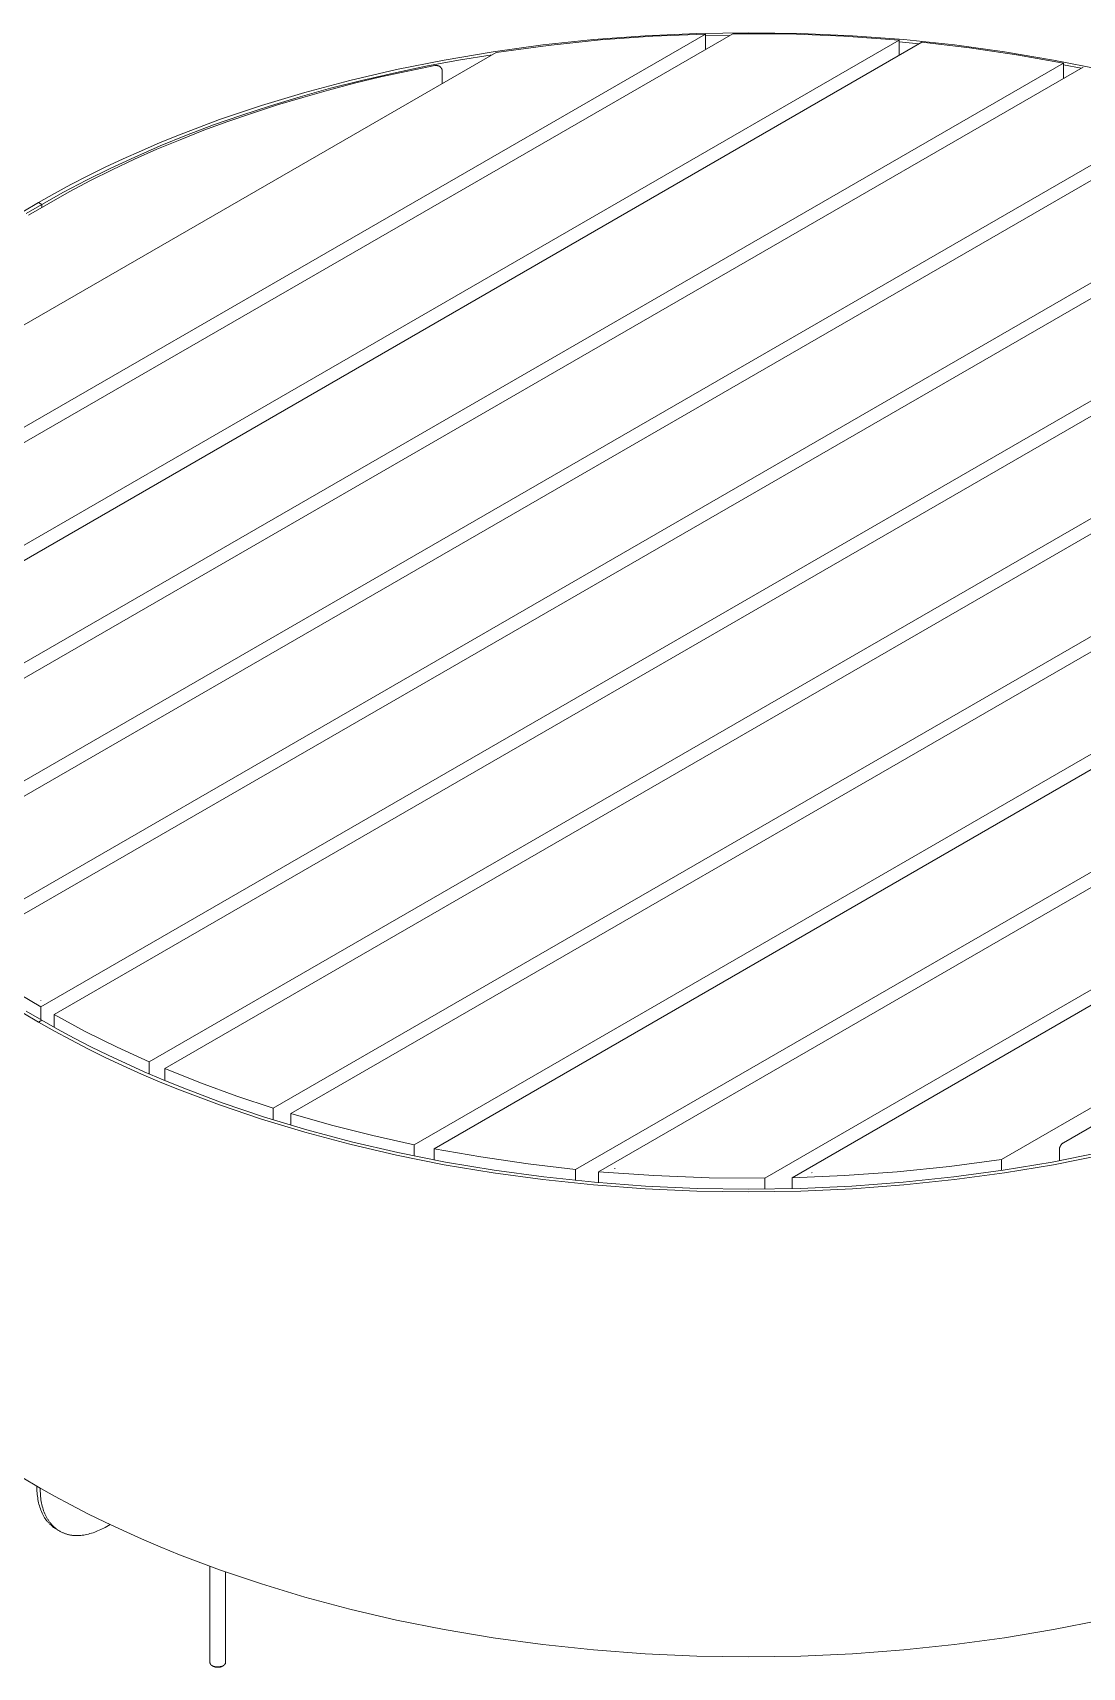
# Model space of a CAD drawing. Header units: millimetres. Extents: x 197 to 5040, y -433 to 2409.
# Drawn here: x 3944 to 4613, y 1342 to 2384 of the extents above; entities that cross this region are included whole.
import ezdxf

# ---------------------------------------------------------------- set-up
doc = ezdxf.new("R2010")
doc.units = ezdxf.units.MM
doc.layers.add('ZANO_R', color=7, linetype='Continuous', lineweight=0)

msp = doc.modelspace()

# ---------------------------------------------------------------- linework, layer by layer
at = {"layer": 'ZANO_R'}
for p, q in [((4389.9, 2383.2), (3768.1, 2024.3)), ((3768.7, 2034.4), (4372.4, 2382.9)), ((3775.4, 1963.1), (4495.8, 2379.1)), ((4510.4, 2377.7), (3777.8, 1954.7)), ((4237.1, 2371.7), (4268.9, 2376)), ((4268.9, 2376), (4301.2, 2379.4)), ((4305.5, 2379.2), (4272.2, 2375.7)), ((4301.2, 2379.4), (4334, 2381.9)), ((4339, 2381.6), (4305.5, 2379.2)), ((4334, 2381.9), (4366.9, 2383.3)), ((4372.4, 2382.9), (4339, 2381.6)), ((4366.9, 2383.3), (4400, 2383.8)), ((4372.4, 2382.9), (4372.4, 2373.1)), ((4372.4, 2381.8), (4387.8, 2382)), ((4425.3, 2383), (4389.9, 2383.2)), ((4400, 2383.8), (4433.2, 2383.3)), ((4460.6, 2381.6), (4425.3, 2383)), ((4433.2, 2383.3), (4466.1, 2381.9)), ((4495.8, 2379.1), (4460.6, 2381.6)), ((4466.1, 2381.9), (4498.9, 2379.4)), ((4495.8, 2379.1), (4495.8, 2369.3)), ((4495.8, 2377.9), (4508.7, 2376.7)), ((4498.9, 2379.4), (4531.2, 2376)), ((4540.6, 2374.2), (4510.4, 2377.7)), ((4531.2, 2376), (4563, 2371.7)), ((4239, 2371.3), (3788.9, 2111.4)), ((4175.5, 2360.3), (4205.9, 2366.4)), ((4194.2, 2362.4), (4215.2, 2366.3)), ((4205.9, 2366.4), (4237.1, 2371.7)), ((4215.2, 2366.3), (4236.5, 2369.8)), ((4272.2, 2375.7), (4239, 2371.3)), ((4570.7, 2369.7), (4540.6, 2374.2)), ((4563, 2371.7), (4594.2, 2366.4)), ((4600.6, 2364.4), (4570.7, 2369.7)), ((4594.2, 2366.4), (4624.6, 2360.3)), ((3800.7, 1902.6), (4600.6, 2364.4)), ((4613.2, 2361.9), (3805.1, 1895.4)), ((4145.9, 2353.4), (4175.5, 2360.3)), ((4148.9, 2351.6), (4165.7, 2355.6)), ((4153.4, 2353.4), (4173.6, 2358.1)), ((4165.7, 2355.6), (4182.8, 2359.4)), ((4173.6, 2358.1), (4194.2, 2362.4)), ((4182.8, 2359.4), (4200.1, 2362.9)), ((4200.1, 2362.9), (4200.2, 2362.9)), ((4200.2, 2362.9), (4200.3, 2363)), ((4200.3, 2363), (4200.5, 2363)), ((4200.5, 2363), (4200.6, 2363)), ((4200.6, 2363), (4200.7, 2363)), ((4200.7, 2363), (4200.9, 2363)), ((4200.9, 2363), (4201, 2363)), ((4201, 2363), (4201.1, 2363)), ((4201.1, 2363), (4201.3, 2363)), ((4201.3, 2363), (4201.4, 2362.9)), ((4201.4, 2362.9), (4201.6, 2362.9)), ((4201.6, 2362.9), (4201.7, 2362.9)), ((4201.7, 2362.9), (4201.8, 2362.9)), ((4201.8, 2362.9), (4201.9, 2362.8)), ((4201.9, 2362.8), (4202.1, 2362.8)), ((4202.1, 2362.8), (4202.2, 2362.7)), ((4202.2, 2362.7), (4202.3, 2362.7)), ((4202.3, 2362.7), (4202.5, 2362.6)), ((4202.5, 2362.6), (4202.6, 2362.6)), ((4202.6, 2362.6), (4202.7, 2362.5)), ((4202.7, 2362.5), (4202.8, 2362.5)), ((4202.8, 2362.5), (4202.9, 2362.4)), ((4202.9, 2362.4), (4203.1, 2362.3)), ((4203.1, 2362.3), (4203.2, 2362.2)), ((4203.2, 2362.2), (4203.3, 2362.2)), ((4203.3, 2362.2), (4203.4, 2362.1)), ((4203.4, 2362.1), (4203.5, 2362)), ((4203.5, 2362), (4203.6, 2361.9)), ((4203.6, 2361.9), (4203.7, 2361.8)), ((4203.7, 2361.8), (4203.8, 2361.7)), ((4203.8, 2361.7), (4203.9, 2361.6)), ((4203.9, 2361.6), (4203.9, 2361.5)), ((4203.9, 2361.5), (4204, 2361.4)), ((4204, 2361.4), (4204.1, 2361.3)), ((4204.1, 2361.3), (4204.2, 2361.2)), ((4204.2, 2361.2), (4204.3, 2361)), ((4204.3, 2361), (4204.3, 2360.9)), ((4204.3, 2360.9), (4204.4, 2360.8)), ((4204.4, 2360.8), (4204.4, 2360.7)), ((4204.4, 2360.7), (4204.5, 2360.6)), ((4204.5, 2360.6), (4204.5, 2360.4)), ((4204.5, 2360.4), (4204.6, 2360.3)), ((4204.6, 2360.3), (4204.6, 2360.2)), ((4204.6, 2360.2), (4204.7, 2360.1)), ((4204.7, 2360.1), (4204.7, 2359.9)), ((4204.7, 2359.9), (4204.7, 2359.8)), ((4204.7, 2359.8), (4204.8, 2359.7)), ((4204.8, 2359.7), (4204.8, 2359.5)), ((4204.8, 2359.5), (4204.8, 2359.4)), ((4204.8, 2359.4), (4204.8, 2359.3)), ((4204.8, 2359.3), (4204.8, 2359.1)), ((4204.8, 2359.1), (4204.8, 2359)), ((4204.8, 2359), (4204.8, 2351.5)), ((4600.6, 2364.4), (4600.6, 2360.4)), ((4600.6, 2363.4), (4611.9, 2361.2)), ((4600.6, 2360.4), (4600.6, 2354.6)), ((4600.6, 2360.4), (4600.6, 2360.4)), ((4089.5, 2337.4), (4117.2, 2345.8)), ((4114.2, 2343), (4133.6, 2348.4)), ((4115.9, 2342.6), (4132.2, 2347.2)), ((4117.2, 2345.8), (4145.9, 2353.4)), ((4132.2, 2347.2), (4148.9, 2351.6)), ((4133.6, 2348.4), (4153.4, 2353.4)), ((3839.5, 1849.9), (4691.9, 2342.1)), ((4703, 2338.6), (3845.4, 1843.5)), ((4062.9, 2328.4), (4089.5, 2337.4)), ((4077, 2331.3), (4095.4, 2337.3)), ((4083.8, 2332.6), (4099.7, 2337.8)), ((4095.4, 2337.3), (4114.2, 2343)), ((4099.7, 2337.8), (4115.9, 2342.6)), ((4037.4, 2318.8), (4062.9, 2328.4)), ((4041.8, 2318.4), (4059.1, 2325)), ((4052.9, 2321.6), (4068.2, 2327.2)), ((4059.1, 2325), (4077, 2331.3)), ((4068.2, 2327.2), (4083.8, 2332.6)), ((4013.1, 2308.6), (4025.1, 2313.8)), ((4023, 2309.5), (4037.8, 2315.6)), ((4025, 2311.6), (4041.8, 2318.4)), ((4025.1, 2313.8), (4037.4, 2318.8)), ((4037.8, 2315.6), (4052.9, 2321.6)), ((3889.3, 1803.5), (4772.2, 2313.3)), ((4782, 2309.1), (3896.5, 1797.9)), ((3990, 2298), (4001.4, 2303.4)), ((3993.1, 2297.3), (4008.8, 2304.5)), ((3994.4, 2296.4), (4008.6, 2303.1)), ((4001.4, 2303.4), (4013.1, 2308.6)), ((4008.6, 2303.1), (4023, 2309.5)), ((4008.8, 2304.5), (4025, 2311.6)), ((3968.1, 2287), (3978.9, 2292.6)), ((3978, 2289.8), (3993.1, 2297.3)), ((3978.9, 2292.6), (3990, 2298)), ((3980.6, 2289.5), (3994.4, 2296.4)), ((3949.6, 2274.4), (3963.5, 2282.2)), ((3954, 2275), (3967.1, 2282.4)), ((3957.7, 2281.3), (3968.1, 2287)), ((3963.5, 2282.2), (3978, 2289.8)), ((3967.1, 2282.4), (3980.6, 2289.5)), ((3937.6, 2269.7), (3947.5, 2275.6)), ((3939.7, 2268.5), (3949.6, 2274.4)), ((3941.2, 2267.4), (3954, 2275)), ((3947.5, 2275.6), (3957.7, 2281.3)), ((3947.5, 2275.6), (3949.6, 2274.4)), ((3948.9, 1762.9), (4842.7, 2278.9)), ((3949.6, 2272.4), (3949.6, 2274.4)), ((4851.2, 2274), (3957.4, 1758)), ((4018.1, 1727.7), (4903.6, 2238.9)), ((4910.8, 2233.3), (4027.9, 1723.5)), ((4097.1, 1698.2), (4954.7, 2193.3)), ((4960.6, 2186.9), (4108.2, 1694.8)), ((4186.9, 1674.9), (4995, 2141.5)), ((4999.4, 2134.2), (4199.5, 1672.4)), ((4289.7, 1659.1), (5022.3, 2082.1)), ((5024.7, 2073.7), (4304.3, 1657.7)), ((4410.2, 1653.6), (5032, 2012.6)), ((5031.4, 2002.5), (4427.7, 1653.9)), ((4561.1, 1665.6), (5011.2, 1925.4)), ((4600.5, 1676.1), (4990.8, 1901.5)), ((3935.4, 1771), (3948.9, 1762.9)), ((3948.9, 1754.7), (3948.9, 1762.9)), ((3949, 1766.9), (3949, 1767)), ((3947.5, 1753), (3937.6, 1758.9)), ((3949.6, 1754.3), (3939.7, 1760.1)), ((3949.6, 1754.3), (3947.5, 1753)), ((3957.7, 1747.3), (3947.5, 1753)), ((3959.7, 1748.6), (3949.6, 1754.3)), ((3957.4, 1758), (3957.4, 1754)), ((3957.4, 1758), (3977.3, 1747.2)), ((3957.4, 1753.9), (3957.4, 1754)), ((3957.4, 1753.9), (3957.4, 1749.8)), ((3968.1, 1741.7), (3957.7, 1747.3)), ((3970.2, 1742.9), (3959.7, 1748.6)), ((3978.9, 1736.1), (3968.1, 1741.7)), ((3980.9, 1737.4), (3970.2, 1742.9)), ((3977.3, 1747.2), (3997.6, 1737.1)), ((3990, 1730.6), (3978.9, 1736.1)), ((3991.9, 1732), (3980.9, 1737.4)), ((4001.4, 1725.3), (3990, 1730.6)), ((4003.3, 1726.6), (3991.9, 1732)), ((3997.6, 1737.1), (4018.1, 1727.7)), ((4013.1, 1720), (4001.4, 1725.3)), ((4014.9, 1721.4), (4003.3, 1726.6)), ((4025.1, 1714.9), (4013.1, 1720)), ((4026.9, 1716.3), (4014.9, 1721.4)), ((4018.1, 1720), (4018.1, 1727.7)), ((4027.9, 1723.5), (4027.9, 1715.9)), ((4027.9, 1723.5), (4050.7, 1714.3)), ((4037.4, 1709.9), (4025.1, 1714.9)), ((4039.1, 1711.3), (4026.9, 1716.3)), ((4062.9, 1700.3), (4037.4, 1709.9)), ((4064.5, 1701.7), (4039.1, 1711.3)), ((4050.7, 1714.3), (4073.8, 1705.9)), ((4089.5, 1691.2), (4062.9, 1700.3)), ((4090.9, 1692.8), (4064.5, 1701.7)), ((4073.8, 1705.9), (4097.1, 1698.2)), ((4117.2, 1682.9), (4089.5, 1691.2)), ((4118.5, 1684.4), (4090.9, 1692.8)), ((4097.1, 1690.8), (4097.1, 1698.2)), ((4108.2, 1694.8), (4108.2, 1687.4)), ((4108.2, 1694.8), (4134.2, 1687.4)), ((4145.9, 1675.2), (4117.2, 1682.9)), ((4147, 1676.8), (4118.5, 1684.4)), ((4134.2, 1687.4), (4160.5, 1680.7)), ((4160.5, 1680.7), (4186.9, 1674.9)), ((4175.5, 1668.3), (4145.9, 1675.2)), ((4176.5, 1669.9), (4147, 1676.8)), ((4205.9, 1662.2), (4175.5, 1668.3)), ((4206.8, 1663.9), (4176.5, 1669.9)), ((4186.9, 1667.8), (4186.9, 1674.9)), ((4199.5, 1672.4), (4229.4, 1667.1)), ((4199.5, 1672.4), (4199.5, 1665.3)), ((4623.6, 1669.9), (4593.3, 1663.9)), ((4624.6, 1668.3), (4594.2, 1662.2)), ((4598, 1672.3), (4598.1, 1672.5)), ((4598, 1672.2), (4598, 1672.3)), ((4598, 1672), (4598, 1672.2)), ((4598, 1671.8), (4598, 1672)), ((4598, 1664.8), (4598, 1671.8)), ((4598.1, 1673), (4598.2, 1673.2)), ((4598.1, 1672.8), (4598.1, 1673)), ((4598.1, 1672.7), (4598.1, 1672.8)), ((4598.1, 1672.5), (4598.1, 1672.7)), ((4598.2, 1673.3), (4598.3, 1673.5)), ((4598.2, 1673.2), (4598.2, 1673.3)), ((4598.3, 1673.5), (4598.4, 1673.6)), ((4598.4, 1673.8), (4598.5, 1673.9)), ((4598.4, 1673.6), (4598.4, 1673.8)), ((4598.5, 1673.9), (4598.6, 1674.1)), ((4598.6, 1674.2), (4598.7, 1674.4)), ((4598.6, 1674.1), (4598.6, 1674.2)), ((4598.7, 1674.4), (4598.8, 1674.5)), ((4598.8, 1674.5), (4598.9, 1674.7)), ((4598.9, 1674.7), (4599, 1674.8)), ((4599, 1674.8), (4599.1, 1674.9)), ((4599.1, 1674.9), (4599.2, 1675.1)), ((4599.2, 1675.1), (4599.3, 1675.2)), ((4599.3, 1675.2), (4599.4, 1675.3)), ((4599.4, 1675.3), (4599.6, 1675.4)), ((4599.6, 1675.4), (4599.7, 1675.6)), ((4599.7, 1675.6), (4599.8, 1675.7)), ((4599.8, 1675.7), (4599.9, 1675.8)), ((4599.9, 1675.8), (4600.1, 1675.9)), ((4600.1, 1675.9), (4600.2, 1676)), ((4600.2, 1676), (4600.4, 1676.1)), ((4600.4, 1676.1), (4600.5, 1676.1)), ((4237.1, 1657), (4205.9, 1662.2)), ((4237.9, 1658.7), (4206.8, 1663.9)), ((4229.4, 1667.1), (4259.5, 1662.7)), ((4268.9, 1652.7), (4237.1, 1657)), ((4269.5, 1654.4), (4237.9, 1658.7)), ((4259.5, 1662.7), (4289.7, 1659.1)), ((4289.7, 1652.1), (4289.7, 1659.1)), ((4304.3, 1657.7), (4339.5, 1655.2)), ((4304.3, 1657.7), (4304.3, 1653.7)), ((4314.5, 1659.7), (4314.9, 1659.8)), ((4440, 1657.1), (4440.4, 1657.2)), ((4461.1, 1655.2), (4494.6, 1657.6)), ((4494.6, 1657.6), (4527.9, 1661.1)), ((4527.9, 1661.1), (4561.1, 1665.6)), ((4562.2, 1658.7), (4530.6, 1654.4)), ((4563, 1657), (4531.2, 1652.7)), ((4561.1, 1661.5), (4561.1, 1665.6)), ((4561.1, 1658.5), (4561.1, 1661.5)), ((4593.3, 1663.9), (4562.2, 1658.7)), ((4594.2, 1662.2), (4563, 1657)), ((4301.2, 1649.3), (4268.9, 1652.7)), ((4301.7, 1651), (4269.5, 1654.4)), ((4334, 1646.8), (4301.2, 1649.3)), ((4334.3, 1648.5), (4301.7, 1651)), ((4304.3, 1653.7), (4304.3, 1650.7)), ((4366.9, 1645.3), (4334, 1646.8)), ((4367.1, 1647), (4334.3, 1648.5)), ((4339.5, 1655.2), (4374.8, 1653.8)), ((4400, 1646.6), (4367.1, 1647)), ((4374.8, 1653.8), (4410.2, 1653.6)), ((4433, 1647), (4400, 1646.6)), ((4410.2, 1649.5), (4410.2, 1653.6)), ((4410.2, 1646.6), (4410.2, 1649.5)), ((4427.7, 1653.9), (4461.1, 1655.2)), ((4427.7, 1653.9), (4427.7, 1649.8)), ((4427.7, 1649.9), (4427.7, 1649.8)), ((4427.7, 1649.8), (4427.7, 1646.9)), ((4427.7, 1649.8), (4427.7, 1649.8)), ((4427.7, 1649.8), (4427.7, 1649.8)), ((4465.8, 1648.5), (4433, 1647)), ((4466.1, 1646.8), (4433.2, 1645.3)), ((4498.4, 1651), (4465.8, 1648.5)), ((4498.9, 1649.3), (4466.1, 1646.8)), ((4530.6, 1654.4), (4498.4, 1651)), ((4531.2, 1652.7), (4498.9, 1649.3)), ((4400, 1644.8), (4366.9, 1645.3)), ((4433.2, 1645.3), (4400, 1644.8)), ((3937.6, 1462.5), (3947.5, 1456.7)), ((3946.4, 1457.3), (3946.4, 1457.3)), ((3948.6, 1456), (3946.4, 1457.3)), ((3946.4, 1457.3), (3946.5, 1456.2)), ((3946.5, 1456.2), (3946.5, 1455.1)), ((3946.5, 1455.1), (3946.5, 1454)), ((3946.5, 1454), (3946.6, 1453)), ((3946.6, 1453), (3946.7, 1451.9)), ((3946.7, 1451.9), (3946.8, 1450.9)), ((3946.8, 1450.9), (3947, 1449.8)), ((3947, 1449.8), (3947.1, 1448.8)), ((3947.1, 1448.8), (3947.3, 1447.7)), ((3947.5, 1456.7), (3957.7, 1450.9)), ((3948.6, 1456), (3948.6, 1456)), ((3948.6, 1455), (3948.6, 1456)), ((3948.6, 1453.9), (3948.6, 1455)), ((3948.7, 1452.8), (3948.6, 1453.9)), ((3948.7, 1451.7), (3948.7, 1452.8)), ((3948.8, 1450.7), (3948.7, 1451.7)), ((3949, 1449.6), (3948.8, 1450.7)), ((3949.1, 1448.6), (3949, 1449.6)), ((3949.3, 1447.5), (3949.1, 1448.6)), ((3957.7, 1450.9), (3968.1, 1445.3)), ((3947.3, 1447.7), (3947.6, 1446.7)), ((3947.6, 1446.7), (3947.8, 1445.7)), ((3947.8, 1445.7), (3948.1, 1444.7)), ((3948.1, 1444.7), (3948.4, 1443.8)), ((3948.4, 1443.8), (3948.7, 1442.8)), ((3948.7, 1442.8), (3949, 1441.9)), ((3949, 1441.9), (3949.4, 1441)), ((3949.5, 1446.5), (3949.3, 1447.5)), ((3949.4, 1441), (3949.8, 1440.1)), ((3949.7, 1445.5), (3949.5, 1446.5)), ((3949.9, 1444.5), (3949.7, 1445.5)), ((3949.8, 1440.1), (3950.2, 1439.2)), ((3950.2, 1443.5), (3949.9, 1444.5)), ((3950.5, 1442.5), (3950.2, 1443.5)), ((3950.2, 1439.2), (3950.5, 1438.8)), ((3950.8, 1441.6), (3950.5, 1442.5)), ((3950.5, 1438.8), (3950.7, 1438.3)), ((3950.7, 1438.3), (3950.9, 1437.9)), ((3951.2, 1440.7), (3950.8, 1441.6)), ((3951.5, 1439.7), (3951.2, 1440.7)), ((3951.9, 1438.8), (3951.5, 1439.7)), ((3952.4, 1438), (3951.9, 1438.8)), ((3968.1, 1445.3), (3978.9, 1439.7)), ((3978.9, 1439.7), (3990, 1434.2)), ((3950.9, 1437.9), (3951.2, 1437.5)), ((3951.2, 1437.5), (3951.4, 1437.1)), ((3951.4, 1437.1), (3951.7, 1436.7)), ((3951.7, 1436.7), (3951.9, 1436.3)), ((3951.9, 1436.3), (3952.2, 1435.9)), ((3952.2, 1435.9), (3952.5, 1435.6)), ((3952.6, 1437.5), (3952.4, 1438)), ((3952.5, 1435.6), (3952.8, 1435.2)), ((3952.8, 1437.1), (3952.6, 1437.5)), ((3953.1, 1436.7), (3952.8, 1437.1)), ((3952.8, 1435.2), (3953.1, 1434.8)), ((3953.3, 1436.3), (3953.1, 1436.7)), ((3953.1, 1434.8), (3953.4, 1434.5)), ((3953.6, 1435.9), (3953.3, 1436.3)), ((3953.4, 1434.5), (3953.7, 1434.1)), ((3953.8, 1435.5), (3953.6, 1435.9)), ((3953.7, 1434.1), (3954, 1433.8)), ((3954.1, 1435.1), (3953.8, 1435.5)), ((3954, 1433.8), (3954.3, 1433.4)), ((3954.3, 1434.7), (3954.1, 1435.1)), ((3954.6, 1434.3), (3954.3, 1434.7)), ((3954.3, 1433.4), (3954.6, 1433.1)), ((3954.9, 1434), (3954.6, 1434.3)), ((3954.6, 1433.1), (3954.9, 1432.8)), ((3955.2, 1433.6), (3954.9, 1434)), ((3954.9, 1432.8), (3955.3, 1432.5)), ((3955.5, 1433.2), (3955.2, 1433.6)), ((3955.3, 1432.5), (3955.6, 1432.2)), ((3955.8, 1432.9), (3955.5, 1433.2)), ((3955.6, 1432.2), (3955.9, 1431.9)), ((3956.1, 1432.5), (3955.8, 1432.9)), ((3955.9, 1431.9), (3956.3, 1431.6)), ((3956.4, 1432.2), (3956.1, 1432.5)), ((3956.3, 1431.6), (3956.6, 1431.3)), ((3956.7, 1431.9), (3956.4, 1432.2)), ((3956.6, 1431.3), (3957, 1431)), ((3957, 1431.6), (3956.7, 1431.9)), ((3957.4, 1431.2), (3957, 1431.6)), ((3957, 1431), (3957.4, 1430.8)), ((3957.7, 1430.9), (3957.4, 1431.2)), ((3957.4, 1430.8), (3957.7, 1430.5)), ((3958.1, 1430.6), (3957.7, 1430.9)), ((3957.7, 1430.5), (3958.1, 1430.3)), ((3958.4, 1430.4), (3958.1, 1430.6)), ((3958.1, 1430.3), (3958.5, 1430)), ((3958.8, 1430.1), (3958.4, 1430.4)), ((3958.5, 1430), (3958.9, 1429.8)), ((3959.1, 1429.8), (3958.8, 1430.1)), ((3960.8, 1428.7), (3958.9, 1429.8)), ((3959.5, 1429.5), (3959.1, 1429.8)), ((3959.8, 1429.3), (3959.5, 1429.5)), ((3960.2, 1429), (3959.8, 1429.3)), ((3960.6, 1428.8), (3960.2, 1429)), ((3961, 1428.6), (3960.6, 1428.8)), ((3961.4, 1428.4), (3961, 1428.6)), ((3961.8, 1428.2), (3961.4, 1428.4)), ((3962.2, 1427.9), (3961.8, 1428.2)), ((3962.6, 1427.8), (3962.2, 1427.9)), ((3963, 1427.6), (3962.6, 1427.8)), ((3983.3, 1427.9), (3982.3, 1427.6)), ((3984.3, 1428.3), (3983.3, 1427.9)), ((3985.2, 1428.7), (3984.3, 1428.3)), ((3986.2, 1429.1), (3985.2, 1428.7)), ((3987.2, 1429.6), (3986.2, 1429.1)), ((3988.1, 1430), (3987.2, 1429.6)), ((3989.1, 1430.5), (3988.1, 1430)), ((3990, 1431), (3989.1, 1430.5)), ((3990, 1434.2), (4001.4, 1428.9)), ((3991, 1431.6), (3990, 1431)), ((3991, 1431.6), (3993.1, 1432.8)), ((4001.4, 1428.9), (4013.1, 1423.6)), ((3963.4, 1427.4), (3963, 1427.6)), ((3963.8, 1427.2), (3963.4, 1427.4)), ((3964.2, 1427.1), (3963.8, 1427.2)), ((3964.7, 1426.9), (3964.2, 1427.1)), ((3965.1, 1426.8), (3964.7, 1426.9)), ((3965.5, 1426.7), (3965.1, 1426.8)), ((3966, 1426.5), (3965.5, 1426.7)), ((3966.4, 1426.4), (3966, 1426.5)), ((3966.9, 1426.3), (3966.4, 1426.4)), ((3967.3, 1426.2), (3966.9, 1426.3)), ((3967.8, 1426.1), (3967.3, 1426.2)), ((3968.2, 1426.1), (3967.8, 1426.1)), ((3968.7, 1426), (3968.2, 1426.1)), ((3969.2, 1425.9), (3968.7, 1426)), ((3969.6, 1425.9), (3969.2, 1425.9)), ((3970.1, 1425.8), (3969.6, 1425.9)), ((3970.6, 1425.8), (3970.1, 1425.8)), ((3971, 1425.8), (3970.6, 1425.8)), ((3971.5, 1425.8), (3971, 1425.8)), ((3972, 1425.8), (3971.5, 1425.8)), ((3972.5, 1425.8), (3972, 1425.8)), ((3972.9, 1425.8), (3972.5, 1425.8)), ((3973.4, 1425.8), (3972.9, 1425.8)), ((3974.4, 1425.9), (3973.4, 1425.8)), ((3975.4, 1426), (3974.4, 1425.9)), ((3976.4, 1426.1), (3975.4, 1426)), ((3977.3, 1426.3), (3976.4, 1426.1)), ((3978.3, 1426.5), (3977.3, 1426.3)), ((3979.3, 1426.7), (3978.3, 1426.5)), ((3980.3, 1427), (3979.3, 1426.7)), ((3981.3, 1427.3), (3980.3, 1427)), ((3982.3, 1427.6), (3981.3, 1427.3)), ((4013.1, 1423.6), (4025.1, 1418.5)), ((4025.1, 1418.5), (4037.4, 1413.5)), ((4037.4, 1413.5), (4062.9, 1403.9)), ((4056.7, 1344.9), (4056.7, 1406.1)), ((4062.9, 1403.9), (4089.5, 1394.9)), ((4066.7, 1402.5), (4066.7, 1344.9)), ((4089.5, 1394.9), (4117.2, 1386.5)), ((4117.2, 1386.5), (4145.9, 1378.8)), ((4145.9, 1378.8), (4175.5, 1371.9)), ((4175.5, 1371.9), (4205.9, 1365.8)), ((4205.9, 1365.8), (4237.1, 1360.6)), ((4563, 1360.6), (4594.2, 1365.8)), ((4594.2, 1365.8), (4624.6, 1371.9)), ((4237.1, 1360.6), (4268.9, 1356.3)), ((4268.9, 1356.3), (4301.2, 1352.9)), ((4498.9, 1352.9), (4531.2, 1356.3)), ((4531.2, 1356.3), (4563, 1360.6)), ((4056.7, 1344.8), (4056.7, 1344.9)), ((4056.7, 1344.7), (4056.7, 1344.8)), ((4056.7, 1344.6), (4056.7, 1344.7)), ((4056.8, 1344.5), (4056.7, 1344.6)), ((4056.8, 1344.4), (4056.8, 1344.5)), ((4056.8, 1344.3), (4056.8, 1344.4)), ((4056.9, 1344.2), (4056.8, 1344.3)), ((4056.8, 1344.3), (4056.8, 1344.3)), ((4066.7, 1344.5), (4066.6, 1344.5)), ((4066.6, 1344.5), (4066.6, 1344.4)), ((4066.6, 1344.4), (4066.6, 1344.4)), ((4066.6, 1344.4), (4066.6, 1344.3)), ((4066.6, 1344.3), (4066.6, 1344.3)), ((4066.6, 1344.3), (4066.6, 1344.3)), ((4066.6, 1344.3), (4066.6, 1344.2)), ((4066.7, 1344.9), (4066.7, 1344.8)), ((4066.7, 1344.8), (4066.7, 1344.8)), ((4066.7, 1344.8), (4066.7, 1344.8)), ((4066.7, 1344.8), (4066.7, 1344.7)), ((4066.7, 1344.7), (4066.7, 1344.7)), ((4066.7, 1344.7), (4066.7, 1344.6)), ((4066.7, 1344.6), (4066.7, 1344.6)), ((4066.7, 1344.6), (4066.7, 1344.6)), ((4066.7, 1344.6), (4066.7, 1344.5)), ((4066.7, 1344.5), (4066.7, 1344.5)), ((4301.2, 1352.9), (4334, 1350.4)), ((4334, 1350.4), (4366.9, 1348.9)), ((4366.9, 1348.9), (4400, 1348.4)), ((4400, 1348.4), (4433.2, 1348.9)), ((4433.2, 1348.9), (4466.1, 1350.4)), ((4466.1, 1350.4), (4498.9, 1352.9)), ((4056.9, 1344.1), (4056.9, 1344.2)), ((4056.9, 1344), (4056.9, 1344.1)), ((4057, 1343.9), (4056.9, 1344)), ((4057.1, 1343.8), (4057, 1343.9)), ((4057, 1343.9), (4057, 1343.9)), ((4057.1, 1343.7), (4057.1, 1343.8)), ((4057.2, 1343.6), (4057.1, 1343.7)), ((4057.3, 1343.5), (4057.2, 1343.6)), ((4057.2, 1343.6), (4057.2, 1343.6)), ((4057.3, 1343.4), (4057.3, 1343.5)), ((4057.4, 1343.4), (4057.3, 1343.4)), ((4057.4, 1343.3), (4057.4, 1343.4)), ((4057.5, 1343.3), (4057.4, 1343.3)), ((4057.6, 1343.2), (4057.5, 1343.3)), ((4057.6, 1343.1), (4057.6, 1343.2)), ((4057.7, 1343.1), (4057.6, 1343.1)), ((4057.8, 1343), (4057.7, 1343.1)), ((4057.9, 1343), (4057.8, 1343)), ((4057.9, 1342.9), (4057.9, 1343)), ((4058, 1342.9), (4057.9, 1342.9)), ((4058.1, 1342.9), (4058, 1342.9)), ((4058.2, 1342.8), (4058.1, 1342.9)), ((4058.3, 1342.7), (4058.2, 1342.8)), ((4058.2, 1342.8), (4058.2, 1342.8)), ((4058.2, 1342.8), (4058.7, 1342.5)), ((4058.4, 1342.7), (4058.3, 1342.7)), ((4058.5, 1342.6), (4058.4, 1342.7)), ((4058.6, 1342.6), (4058.5, 1342.6)), ((4058.7, 1342.6), (4058.6, 1342.6)), ((4058.8, 1342.5), (4058.7, 1342.6)), ((4058.7, 1342.5), (4059, 1342.4)), ((4058.9, 1342.5), (4058.8, 1342.5)), ((4059.1, 1342.4), (4058.9, 1342.5)), ((4059, 1342.4), (4059.2, 1342.3)), ((4059.3, 1342.3), (4059.1, 1342.4)), ((4059.2, 1342.3), (4059.4, 1342.2)), ((4059.5, 1342.3), (4059.3, 1342.3)), ((4059.4, 1342.2), (4059.6, 1342.1)), ((4059.7, 1342.2), (4059.5, 1342.3)), ((4059.6, 1342.1), (4059.8, 1342.1)), ((4059.9, 1342.2), (4059.7, 1342.2)), ((4059.8, 1342.1), (4060, 1342)), ((4060.2, 1342.1), (4059.9, 1342.2)), ((4060, 1342), (4060.2, 1341.9)), ((4060.4, 1342.1), (4060.2, 1342.1)), ((4060.2, 1341.9), (4060.5, 1341.9)), ((4060.7, 1342), (4060.4, 1342.1)), ((4060.5, 1341.9), (4060.7, 1341.9)), ((4060.9, 1342), (4060.7, 1342)), ((4060.7, 1341.9), (4060.9, 1341.8)), ((4061.2, 1342), (4060.9, 1342)), ((4060.9, 1341.8), (4061.1, 1341.8)), ((4061.1, 1341.8), (4061.4, 1341.8)), ((4061.4, 1342), (4061.2, 1342)), ((4061.7, 1342), (4061.4, 1342)), ((4061.4, 1341.8), (4061.6, 1341.8)), ((4061.6, 1341.8), (4061.8, 1341.8)), ((4062, 1342), (4061.7, 1342)), ((4061.8, 1341.8), (4062, 1341.8)), ((4062.2, 1342), (4062, 1342)), ((4062, 1341.8), (4062.3, 1341.8)), ((4062.5, 1342), (4062.2, 1342)), ((4062.3, 1341.8), (4062.5, 1341.8)), ((4062.7, 1342), (4062.5, 1342)), ((4062.5, 1341.8), (4062.7, 1341.9)), ((4063, 1342.1), (4062.7, 1342)), ((4062.7, 1341.9), (4062.9, 1341.9)), ((4062.9, 1341.9), (4063.2, 1341.9)), ((4063.2, 1342.1), (4063, 1342.1)), ((4063.5, 1342.2), (4063.2, 1342.1)), ((4063.2, 1341.9), (4063.4, 1342)), ((4063.4, 1342), (4063.6, 1342.1)), ((4063.7, 1342.2), (4063.5, 1342.2)), ((4063.6, 1342.1), (4063.8, 1342.1)), ((4063.9, 1342.3), (4063.7, 1342.2)), ((4063.8, 1342.1), (4064, 1342.2)), ((4064.1, 1342.3), (4063.9, 1342.3)), ((4064, 1342.2), (4064.2, 1342.3)), ((4064.3, 1342.4), (4064.1, 1342.3)), ((4064.2, 1342.3), (4064.4, 1342.4)), ((4064.5, 1342.5), (4064.3, 1342.4)), ((4064.4, 1342.4), (4064.6, 1342.5)), ((4064.6, 1342.5), (4064.5, 1342.5)), ((4064.6, 1342.5), (4065.2, 1342.8)), ((4064.7, 1342.6), (4064.6, 1342.5)), ((4064.8, 1342.6), (4064.7, 1342.6)), ((4064.9, 1342.6), (4064.8, 1342.6)), ((4065, 1342.7), (4064.9, 1342.6)), ((4065.1, 1342.7), (4065, 1342.7)), ((4065.2, 1342.8), (4065.1, 1342.7)), ((4065.3, 1342.9), (4065.2, 1342.8)), ((4065.2, 1342.8), (4065.2, 1342.8)), ((4065.4, 1342.9), (4065.3, 1342.9)), ((4065.5, 1343), (4065.4, 1342.9)), ((4065.6, 1343.1), (4065.5, 1343)), ((4065.5, 1343), (4065.5, 1343)), ((4065.7, 1343.1), (4065.6, 1343.1)), ((4065.8, 1343.2), (4065.7, 1343.1)), ((4065.9, 1343.3), (4065.8, 1343.2)), ((4065.8, 1343.2), (4065.8, 1343.2)), ((4066, 1343.4), (4065.9, 1343.3)), ((4065.9, 1343.3), (4065.9, 1343.3)), ((4066.1, 1343.5), (4066, 1343.4)), ((4066.2, 1343.6), (4066.1, 1343.5)), ((4066.1, 1343.5), (4066.1, 1343.5)), ((4066.3, 1343.7), (4066.2, 1343.7)), ((4066.2, 1343.7), (4066.2, 1343.6)), ((4066.4, 1343.9), (4066.3, 1343.8)), ((4066.3, 1343.8), (4066.3, 1343.7)), ((4066.5, 1344), (4066.4, 1344)), ((4066.4, 1344), (4066.4, 1343.9)), ((4066.4, 1343.9), (4066.4, 1343.9)), ((4066.4, 1343.9), (4066.4, 1343.9)), ((4066.6, 1344.2), (4066.5, 1344.1)), ((4066.5, 1344.1), (4066.5, 1344.1)), ((4066.5, 1344.1), (4066.5, 1344.1)), ((4066.5, 1344.1), (4066.5, 1344)), ((4066.5, 1344), (4066.5, 1344)), ((4066.6, 1344.2), (4066.6, 1344.2)), ((4066.6, 1344.2), (4066.6, 1344.2))]:
    msp.add_line(p, q, dxfattribs=at)

doc.saveas('drawing.dxf')
